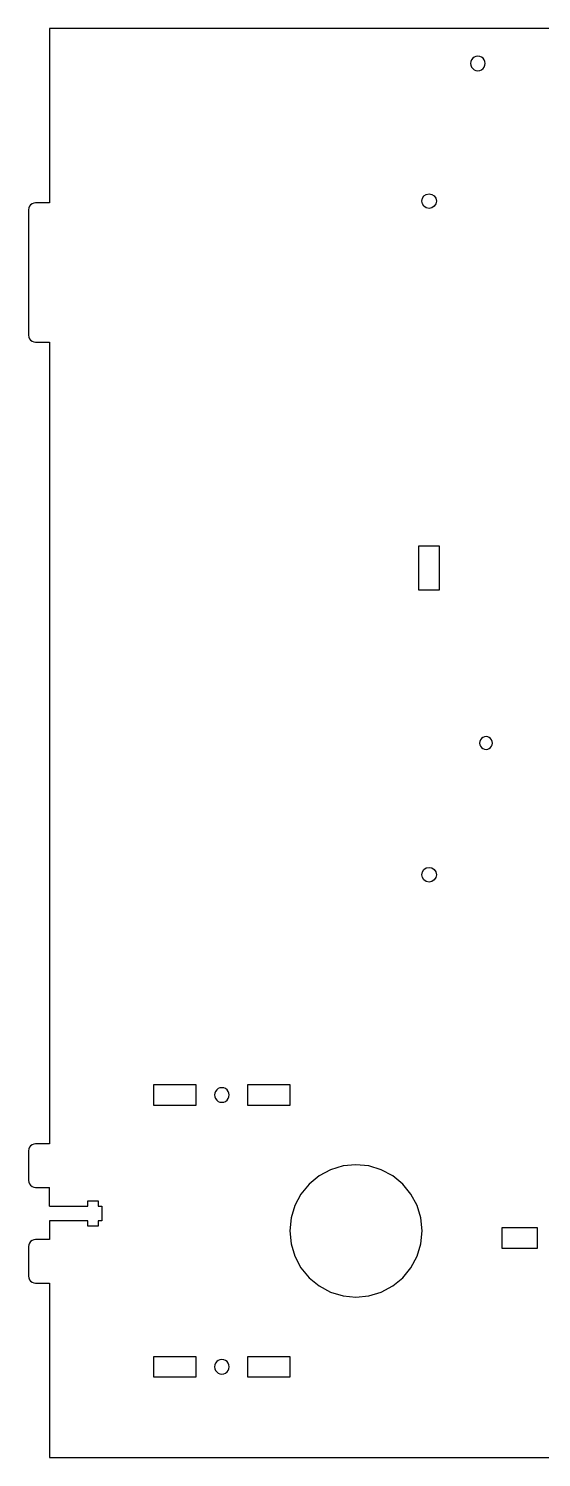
# Model space of a CAD drawing. Header units: metres. Extents: x 1328 to 1750, y -1560 to -1144.
# Drawn here: x 1327.9 to 1475.1, y -1559.9 to -1149.9 of the extents above; entities that cross this region are included whole.
import ezdxf

# ---------------------------------------------------------------- set-up
doc = ezdxf.new("R2010")
doc.units = ezdxf.units.M

msp = doc.modelspace()

# ---------------------------------------------------------------- linework, layer by layer
for p, q in [((1518.9, -1149.92, 0), (1333.9, -1149.92)), ((1333.9, -1149.92), (1333.9, -1199.92)), ((1454.87, -1159.37), (1454.8, -1159.92)), ((1454.8, -1159.92), (1454.87, -1160.46)), ((1455.08, -1158.87), (1454.87, -1159.37)), ((1455.42, -1158.43), (1455.08, -1158.87)), ((1455.85, -1158.1), (1455.42, -1158.43)), ((1456.36, -1157.89), (1455.85, -1158.1)), ((1456.9, -1157.82), (1456.36, -1157.89)), ((1457.44, -1157.89), (1456.9, -1157.82)), ((1457.95, -1158.1), (1457.44, -1157.89)), ((1458.38, -1158.43), (1457.95, -1158.1)), ((1458.72, -1158.87), (1458.38, -1158.43)), ((1458.93, -1159.37), (1458.72, -1158.87)), ((1459, -1159.92), (1458.93, -1159.37)), ((1458.93, -1160.46), (1459, -1159.92)), ((1454.87, -1160.46), (1455.08, -1160.97)), ((1455.08, -1160.97), (1455.42, -1161.4)), ((1455.42, -1161.4), (1455.85, -1161.74)), ((1455.85, -1161.74), (1456.36, -1161.95)), ((1456.36, -1161.95), (1456.9, -1162.02)), ((1456.9, -1162.02), (1457.44, -1161.95)), ((1457.44, -1161.95), (1457.95, -1161.74)), ((1457.95, -1161.74), (1458.38, -1161.4)), ((1458.38, -1161.4), (1458.72, -1160.97)), ((1458.72, -1160.97), (1458.93, -1160.46)), ((1328.17, -1200.92), (1327.97, -1201.4)), ((1328.49, -1200.5), (1328.17, -1200.92)), ((1328.9, -1200.19), (1328.49, -1200.5)), ((1329.38, -1199.99), (1328.9, -1200.19)), ((1329.9, -1199.92), (1329.38, -1199.99)), ((1333.9, -1199.92), (1329.9, -1199.92)), ((1327.97, -1201.4), (1327.9, -1201.92)), ((1327.9, -1201.92), (1327.9, -1237.92)), ((1327.9, -1237.92), (1327.97, -1238.43)), ((1327.97, -1238.43), (1328.17, -1238.92)), ((1328.17, -1238.92), (1328.49, -1239.33)), ((1328.49, -1239.33), (1328.9, -1239.65)), ((1328.9, -1239.65), (1329.38, -1239.85)), ((1329.38, -1239.85), (1329.9, -1239.92)), ((1329.9, -1239.92), (1333.9, -1239.92)), ((1333.9, -1239.92), (1333.9, -1469.92)), ((1439.9, -1298.42, 0), (1439.9, -1310.92, 0)), ((1445.9, -1298.42, 0), (1439.9, -1298.42, 0)), ((1445.9, -1310.92, 0), (1445.9, -1298.42, 0)), ((1439.9, -1310.92, 0), (1445.9, -1310.92, 0)), ((1457.46, -1354.44), (1457.39, -1354.92)), ((1457.39, -1354.92), (1457.46, -1355.4)), ((1457.64, -1353.99), (1457.46, -1354.44)), ((1457.46, -1355.4), (1457.64, -1355.84)), ((1457.94, -1353.6), (1457.64, -1353.99)), ((1457.64, -1355.84), (1457.94, -1356.23)), ((1458.32, -1353.31), (1457.94, -1353.6)), ((1457.94, -1356.23), (1458.32, -1356.52)), ((1458.77, -1353.12), (1458.32, -1353.31)), ((1458.32, -1356.52), (1458.77, -1356.71)), ((1459.25, -1353.06), (1458.77, -1353.12)), ((1458.77, -1356.71), (1459.25, -1356.77)), ((1459.73, -1353.12), (1459.25, -1353.06)), ((1459.25, -1356.77), (1459.73, -1356.71)), ((1460.18, -1353.31), (1459.73, -1353.12)), ((1459.73, -1356.71), (1460.18, -1356.52)), ((1460.56, -1353.6), (1460.18, -1353.31)), ((1460.18, -1356.52), (1460.56, -1356.23)), ((1460.86, -1353.99), (1460.56, -1353.6)), ((1460.56, -1356.23), (1460.86, -1355.84)), ((1461.04, -1354.44), (1460.86, -1353.99)), ((1460.86, -1355.84), (1461.04, -1355.4)), ((1461.11, -1354.92), (1461.04, -1354.44)), ((1461.04, -1355.4), (1461.11, -1354.92)), ((1363.9, -1458.92), (1363.9, -1452.92)), ((1363.9, -1452.92), (1375.9, -1452.92)), ((1375.9, -1452.92), (1375.9, -1458.92)), ((1381.37, -1455.37), (1381.3, -1455.92)), ((1381.58, -1454.87), (1381.37, -1455.37)), ((1381.92, -1454.43), (1381.58, -1454.87)), ((1382.35, -1454.1), (1381.92, -1454.43)), ((1382.86, -1453.89), (1382.35, -1454.1)), ((1383.4, -1453.82), (1382.86, -1453.89)), ((1383.94, -1453.89), (1383.4, -1453.82)), ((1384.45, -1454.1), (1383.94, -1453.89)), ((1384.88, -1454.43), (1384.45, -1454.1)), ((1385.22, -1454.87), (1384.88, -1454.43)), ((1385.43, -1455.37), (1385.22, -1454.87)), ((1385.5, -1455.92), (1385.43, -1455.37)), ((1390.9, -1458.92), (1390.9, -1452.92)), ((1390.9, -1452.92), (1402.9, -1452.92)), ((1402.9, -1452.92), (1402.9, -1458.92)), ((1375.9, -1458.92), (1363.9, -1458.92)), ((1381.3, -1455.92), (1381.37, -1456.46)), ((1381.37, -1456.46), (1381.58, -1456.97)), ((1381.58, -1456.97), (1381.92, -1457.4)), ((1381.92, -1457.4), (1382.35, -1457.74)), ((1382.35, -1457.74), (1382.86, -1457.95)), ((1382.86, -1457.95), (1383.4, -1458.02)), ((1383.4, -1458.02), (1383.94, -1457.95)), ((1383.94, -1457.95), (1384.45, -1457.74)), ((1384.45, -1457.74), (1384.88, -1457.4)), ((1384.88, -1457.4), (1385.22, -1456.97)), ((1385.22, -1456.97), (1385.43, -1456.46)), ((1385.43, -1456.46), (1385.5, -1455.92)), ((1402.9, -1458.92), (1390.9, -1458.92)), ((1327.97, -1471.4), (1327.9, -1471.92)), ((1328.17, -1470.92), (1327.97, -1471.4)), ((1328.49, -1470.5), (1328.17, -1470.92)), ((1328.9, -1470.19), (1328.49, -1470.5)), ((1329.38, -1469.99), (1328.9, -1470.19)), ((1329.9, -1469.92), (1329.38, -1469.99)), ((1333.9, -1469.92), (1329.9, -1469.92)), ((1327.9, -1471.92), (1327.9, -1480.42)), ((1421.9, -1475.92), (1418.19, -1476.28)), ((1425.61, -1476.28), (1421.9, -1475.92)), ((1411.34, -1479.12), (1408.46, -1481.48)), ((1414.63, -1477.36), (1411.34, -1479.12)), ((1418.19, -1476.28), (1414.63, -1477.36)), ((1429.17, -1477.36), (1425.61, -1476.28)), ((1432.46, -1479.12), (1429.17, -1477.36)), ((1435.34, -1481.48), (1432.46, -1479.12)), ((1327.9, -1480.42), (1327.97, -1480.93)), ((1327.97, -1480.93), (1328.17, -1481.42)), ((1328.17, -1481.42), (1328.49, -1481.83)), ((1328.49, -1481.83), (1328.9, -1482.15)), ((1328.9, -1482.15), (1329.38, -1482.35)), ((1329.38, -1482.35), (1329.9, -1482.42)), ((1329.9, -1482.42), (1333.9, -1482.42)), ((1333.9, -1487.82), (1333.9, -1482.42)), ((1408.46, -1481.48), (1406.1, -1484.36)), ((1437.7, -1484.36), (1435.34, -1481.48)), ((1333.9, -1487.82), (1344.9, -1487.82)), ((1344.9, -1487.82), (1344.9, -1486.32)), ((1344.9, -1486.32), (1347.9, -1486.32)), ((1347.9, -1486.32), (1347.9, -1487.82)), ((1347.9, -1487.82), (1348.9, -1487.82)), ((1348.9, -1487.82), (1348.9, -1492.02)), ((1404.35, -1487.65), (1403.27, -1491.21)), ((1406.1, -1484.36), (1404.35, -1487.65)), ((1439.45, -1487.65), (1437.7, -1484.36)), ((1440.53, -1491.21), (1439.45, -1487.65)), ((1344.9, -1492.02), (1333.9, -1492.02)), ((1333.9, -1492.02), (1333.9, -1497.42)), ((1344.9, -1493.52), (1344.9, -1492.02)), ((1348.9, -1492.02), (1347.9, -1492.02)), ((1347.9, -1492.02), (1347.9, -1493.52)), ((1403.27, -1491.21), (1402.9, -1494.92)), ((1440.9, -1494.92), (1440.53, -1491.21)), ((1347.9, -1493.52), (1344.9, -1493.52)), ((1402.9, -1494.92), (1403.27, -1498.62)), ((1440.53, -1498.62), (1440.9, -1494.92)), ((1463.9, -1493.92), (1473.9, -1493.92)), ((1463.9, -1499.92), (1463.9, -1493.92)), ((1473.9, -1493.92), (1473.9, -1499.92)), ((1327.97, -1498.9), (1327.9, -1499.42)), ((1327.9, -1499.42), (1327.9, -1507.92)), ((1328.17, -1498.42), (1327.97, -1498.9)), ((1328.49, -1498), (1328.17, -1498.42)), ((1328.9, -1497.69), (1328.49, -1498)), ((1329.38, -1497.49), (1328.9, -1497.69)), ((1329.9, -1497.42), (1329.38, -1497.49)), ((1333.9, -1497.42), (1329.9, -1497.42)), ((1403.27, -1498.62), (1404.35, -1502.19)), ((1439.45, -1502.19), (1440.53, -1498.62)), ((1473.9, -1499.92), (1463.9, -1499.92)), ((1404.35, -1502.19), (1406.1, -1505.47)), ((1437.7, -1505.47), (1439.45, -1502.19)), ((1327.9, -1507.92), (1327.97, -1508.43)), ((1327.97, -1508.43), (1328.17, -1508.92)), ((1406.1, -1505.47), (1408.46, -1508.35)), ((1408.46, -1508.35), (1411.34, -1510.72)), ((1432.46, -1510.72), (1435.34, -1508.35)), ((1435.34, -1508.35), (1437.7, -1505.47)), ((1328.17, -1508.92), (1328.49, -1509.33)), ((1328.49, -1509.33), (1328.9, -1509.65)), ((1328.9, -1509.65), (1329.38, -1509.85)), ((1329.38, -1509.85), (1329.9, -1509.92)), ((1329.9, -1509.92), (1333.9, -1509.92)), ((1333.9, -1509.92), (1333.9, -1559.92)), ((1411.34, -1510.72), (1414.63, -1512.47)), ((1414.63, -1512.47), (1418.19, -1513.55)), ((1425.61, -1513.55), (1429.17, -1512.47)), ((1429.17, -1512.47), (1432.46, -1510.72)), ((1418.19, -1513.55), (1421.9, -1513.92)), ((1421.9, -1513.92), (1425.61, -1513.55)), ((1363.9, -1530.92), (1375.9, -1530.92)), ((1363.9, -1536.92), (1363.9, -1530.92)), ((1375.9, -1530.92), (1375.9, -1536.92)), ((1381.37, -1533.37), (1381.3, -1533.92)), ((1381.58, -1532.87), (1381.37, -1533.37)), ((1381.92, -1532.43), (1381.58, -1532.87)), ((1382.35, -1532.1), (1381.92, -1532.43)), ((1382.86, -1531.89), (1382.35, -1532.1)), ((1383.4, -1531.82), (1382.86, -1531.89)), ((1383.94, -1531.89), (1383.4, -1531.82)), ((1384.45, -1532.1), (1383.94, -1531.89)), ((1384.88, -1532.43), (1384.45, -1532.1)), ((1385.22, -1532.87), (1384.88, -1532.43)), ((1385.43, -1533.37), (1385.22, -1532.87)), ((1385.5, -1533.92), (1385.43, -1533.37)), ((1390.9, -1536.92), (1390.9, -1530.92)), ((1390.9, -1530.92), (1402.9, -1530.92)), ((1402.9, -1530.92), (1402.9, -1536.92)), ((1375.9, -1536.92), (1363.9, -1536.92)), ((1381.3, -1533.92), (1381.37, -1534.46)), ((1381.37, -1534.46), (1381.58, -1534.97)), ((1381.58, -1534.97), (1381.92, -1535.4)), ((1381.92, -1535.4), (1382.35, -1535.74)), ((1382.35, -1535.74), (1382.86, -1535.95)), ((1382.86, -1535.95), (1383.4, -1536.02)), ((1383.4, -1536.02), (1383.94, -1535.95)), ((1383.94, -1535.95), (1384.45, -1535.74)), ((1384.45, -1535.74), (1384.88, -1535.4)), ((1384.88, -1535.4), (1385.22, -1534.97)), ((1385.22, -1534.97), (1385.43, -1534.46)), ((1385.43, -1534.46), (1385.5, -1533.92)), ((1402.9, -1536.92), (1390.9, -1536.92)), ((1333.9, -1559.92), (1743.9, -1559.92, 0))]:
    msp.add_line(p, q)
for centre in [(1442.9, -1199.42, 0), (1442.9, -1392.72, 0)]:
    msp.add_circle(centre, 2.1)

doc.saveas('drawing.dxf')
